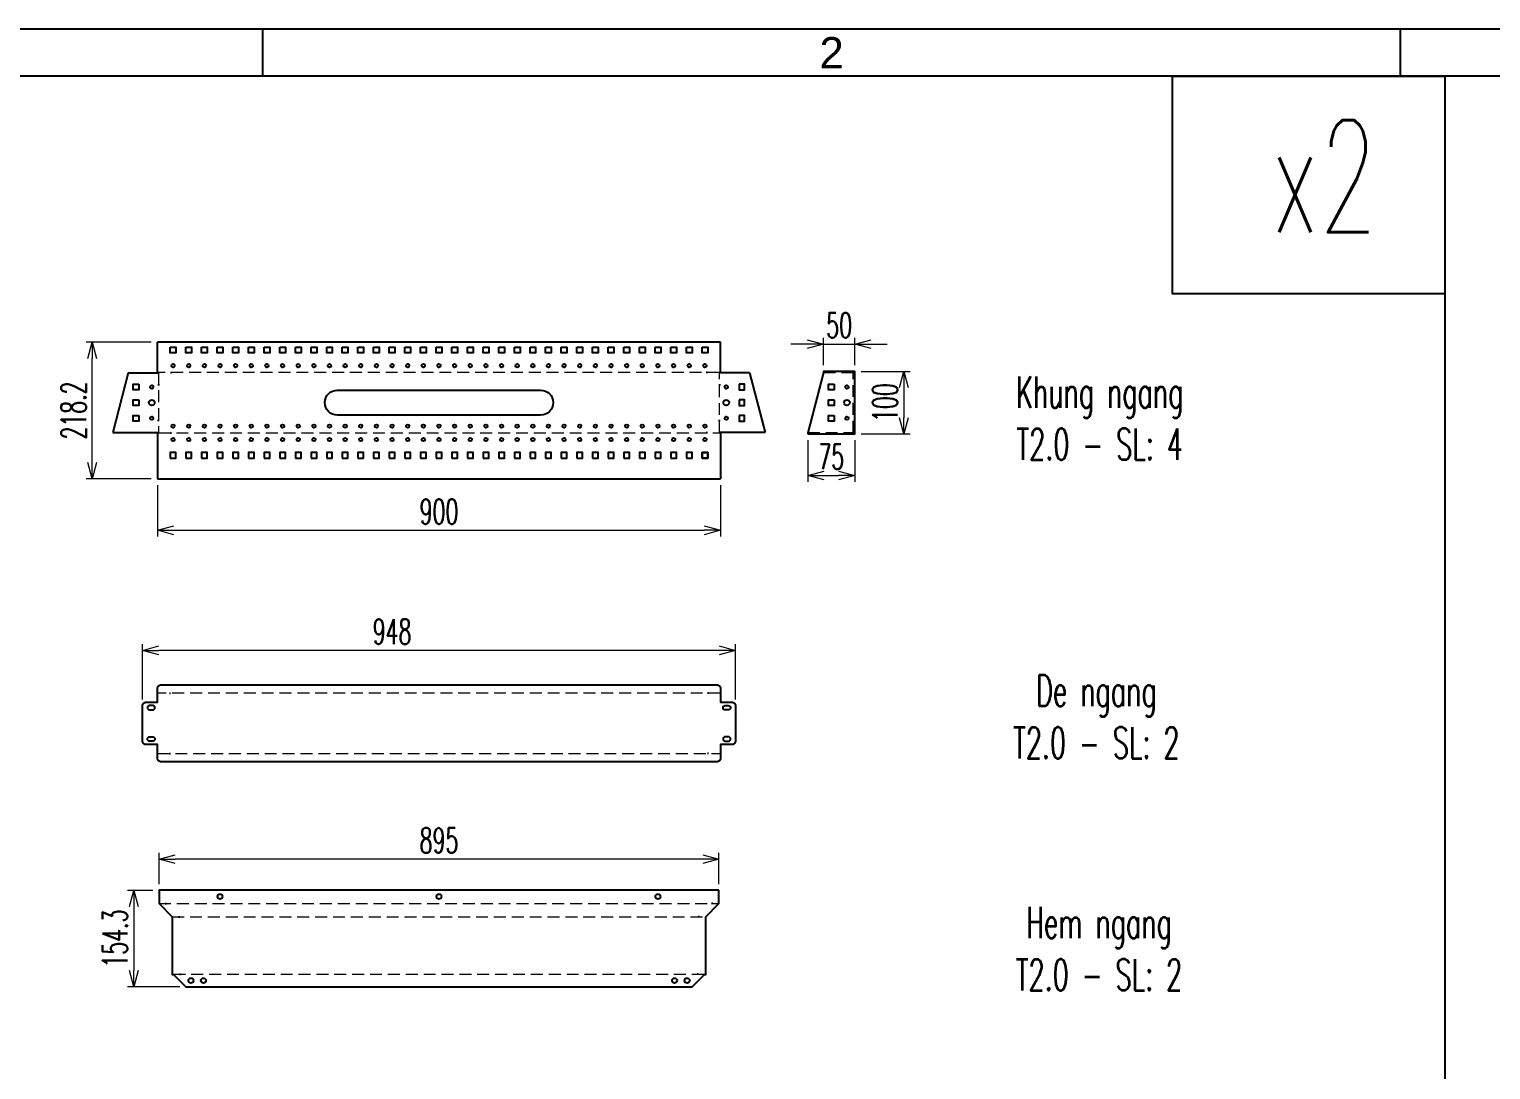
# Model space of a CAD drawing. Header units: millimetres. Extents: x 173893 to 258446, y -176540 to -123824.
# Drawn here: x 217241 to 219578, y -139996 to -138333 of the extents above; entities that cross this region are included whole.
import ezdxf
from ezdxf.enums import TextEntityAlignment as Align

# ---------------------------------------------------------------- set-up
doc = ezdxf.new("R2010")
doc.units = ezdxf.units.MM
doc.header["$LTSCALE"] = 3
doc.linetypes.add('HIDDEN', pattern=[9.525, 6.35, -3.175])
doc.layers.add('@.0.DM. NÉT CHÍNH', color=7, linetype='Continuous', lineweight=25)
doc.layers.add('@.DM. NÉT ĐỨT', color=8, linetype='HIDDEN', lineweight=9)
for name, color, linetype in [('@.DM. DẤU', 1, 'Continuous'), ('@.DM. NÉT CHÍNH', 7, 'Continuous'), ('@.DM. NÉT ĐỤC', 2, 'Continuous'), ('@.TEXT', 7, 'Continuous'), ('@.VISIBLE', 7, 'Continuous'), ('dim', 7, 'Continuous')]:
    doc.layers.add(name, color=color, linetype=linetype)
doc.layers.add('@.DM. KÍCH THƯỚC', color=8, linetype='Continuous', transparency=0.2)
doc.styles.add('Ann_w01', font='romans.shx', dxfattribs={"width": 0.6, "bigfont": 'chineset.shx'})
doc.styles.add('Arial', font='arial.ttf')
doc.dimstyles.new('Dim 01_SC20', dxfattribs={"dimscale": 20, "dimtxt": 2, "dimasz": 1.3, "dimexe": 0.5, "dimexo": 0.5, "dimgap": 0.5, "dimtad": 1, "dimdec": 1, "dimzin": 12, "dimdsep": 46, "dimtxsty": 'Ann_w01', "dimblk": 'OPEN30', "dimcen": 1.5, "dimclrd": 6, "dimclre": 6, "dimclrt": 3, "dimadec": 1, "dimazin": 3, "dimtm": 1e-09, "dimtfac": 1, "dimtdec": 1, "dimtix": 1, "dimtmove": 0, "dimatfit": 3, "dimldrblk": 'OPEN30', "dimfxl": 1, "dimtolj": 1, "dimlwd": 0, "dimlwe": 0, "dimarcsym": 0})

# ---------------------------------------------------------------- blocks, each defined once
blk = doc.blocks.new('_Open30')
at = {"color": 0, "linetype": 'ByBlock', "lineweight": -2}
for p, q in [((-1, 0.268), (0, 0)), ((0, 0), (-1, -0.268)), ((0, 0), (-1, 0))]:
    blk.add_line(p, q, dxfattribs=at)
blk = doc.blocks.new('*D380')
at = {"layer": '@.DM. KÍCH THƯỚC', "color": 6, "lineweight": 0, "transparency": 16777216}
for p, q in [((218486, -138989.8), (218486, -139056.3)), ((218561, -138989.8), (218561, -139056.3)), ((218512, -139046.3), (218535, -139046.3))]:
    blk.add_line(p, q, dxfattribs=at)
at = {"layer": 'Defpoints', "color": 0, "transparency": 16777216}
for p in [(218486, -138979.8), (218561, -138979.8), (218561, -139046.3)]:
    blk.add_point(p, dxfattribs=at)
at = {"layer": '@.DM. KÍCH THƯỚC', "color": 6, "lineweight": 0, "transparency": 16777216, "xscale": 26, "yscale": 26, "zscale": 26, "rotation": 180}
blk.add_blockref('_Open30', (218486, -139046.3), dxfattribs=at)
at = {"layer": '@.DM. KÍCH THƯỚC', "color": 6, "lineweight": 0, "transparency": 16777216, "xscale": 26, "yscale": 26, "zscale": 26}
blk.add_blockref('_Open30', (218561, -139046.3), dxfattribs=at)
at = {"layer": '@.DM. KÍCH THƯỚC', "color": 3, "transparency": 16777216, "insert": (218523.5, -139016.3), "char_height": 40, "attachment_point": 5, "style": 'Ann_w01'}
blk.add_mtext('\\A1;75', dxfattribs=at)
blk = doc.blocks.new('*D381')
at = {"layer": '@.DM. KÍCH THƯỚC', "color": 6, "lineweight": 0, "transparency": 16777216}
for p, q in [((218485, -138836.2), (218459, -138836.2)), ((218511, -138869.8), (218511, -138826.2)), ((218511, -138836.2), (218561, -138836.2)), ((218561, -138869.8), (218561, -138826.2)), ((218587, -138836.2), (218613, -138836.2))]:
    blk.add_line(p, q, dxfattribs=at)
at = {"layer": 'Defpoints', "color": 0, "transparency": 16777216}
for p in [(218561, -138836.2), (218511, -138879.8), (218561, -138879.8)]:
    blk.add_point(p, dxfattribs=at)
at = {"layer": '@.DM. KÍCH THƯỚC', "color": 6, "lineweight": 0, "transparency": 16777216, "xscale": 26, "yscale": 26, "zscale": 26}
blk.add_blockref('_Open30', (218511, -138836.2), dxfattribs=at)
at = {"layer": '@.DM. KÍCH THƯỚC', "color": 6, "lineweight": 0, "transparency": 16777216, "xscale": 26, "yscale": 26, "zscale": 26, "rotation": 180}
blk.add_blockref('_Open30', (218561, -138836.2), dxfattribs=at)
at = {"layer": '@.DM. KÍCH THƯỚC', "color": 3, "transparency": 16777216, "insert": (218536, -138806.2), "char_height": 40, "attachment_point": 5, "style": 'Ann_w01'}
blk.add_mtext('\\A1;50', dxfattribs=at)
blk = doc.blocks.new('*D382')
at = {"layer": '@.DM. KÍCH THƯỚC', "color": 6, "lineweight": 0, "transparency": 16777216}
for p, q in [((218571, -138879.8), (218649.4, -138879.8)), ((218639.4, -138905.8), (218639.4, -138953.8)), ((218571, -138979.8), (218649.4, -138979.8))]:
    blk.add_line(p, q, dxfattribs=at)
at = {"layer": 'Defpoints', "color": 0, "transparency": 16777216}
for p in [(218561, -138879.8), (218561, -138979.8), (218639.4, -138979.8)]:
    blk.add_point(p, dxfattribs=at)
at = {"layer": '@.DM. KÍCH THƯỚC', "color": 6, "lineweight": 0, "transparency": 16777216, "xscale": 26, "yscale": 26, "zscale": 26}
for p, rotation in [((218639.4, -138879.8), 90), ((218639.4, -138979.8), 270)]:
    blk.add_blockref('_Open30', p, dxfattribs=dict(at, rotation=rotation))
at = {"layer": '@.DM. KÍCH THƯỚC', "color": 3, "transparency": 16777216, "insert": (218609.4, -138929.8), "char_height": 40, "attachment_point": 5, "rotation": 90, "style": 'Ann_w01'}
blk.add_mtext('\\A1;100', dxfattribs=at)
blk = doc.blocks.new('*D383')
at = {"layer": '@.DM. KÍCH THƯỚC', "color": 6, "lineweight": 0, "transparency": 16777216}
for p, q in [((217436.4, -138833.2), (217332.2, -138833.2)), ((217342.2, -139025.4), (217342.2, -138859.2)), ((217436.4, -139051.4), (217332.2, -139051.4))]:
    blk.add_line(p, q, dxfattribs=at)
at = {"layer": 'Defpoints', "color": 0, "transparency": 16777216}
for p in [(217342.2, -138833.2), (217446.4, -138833.2), (217446.4, -139051.4)]:
    blk.add_point(p, dxfattribs=at)
at = {"layer": '@.DM. KÍCH THƯỚC', "color": 6, "lineweight": 0, "transparency": 16777216, "xscale": 26, "yscale": 26, "zscale": 26}
for p, rotation in [((217342.2, -138833.2), 90), ((217342.2, -139051.4), 270)]:
    blk.add_blockref('_Open30', p, dxfattribs=dict(at, rotation=rotation))
at = {"layer": '@.DM. KÍCH THƯỚC', "color": 3, "transparency": 16777216, "insert": (217312.2, -138942.3), "char_height": 40, "attachment_point": 5, "rotation": 90, "style": 'Ann_w01'}
blk.add_mtext('\\A1;218.2', dxfattribs=at)
blk = doc.blocks.new('*D384')
at = {"layer": '@.DM. KÍCH THƯỚC', "color": 6, "lineweight": 0, "transparency": 16777216}
for p, q in [((217448.9, -139699.1), (217448.9, -139649.4)), ((218343.9, -139699.1), (218343.9, -139649.4)), ((218317.9, -139659.4), (217474.9, -139659.4))]:
    blk.add_line(p, q, dxfattribs=at)
at = {"layer": 'Defpoints', "color": 0, "transparency": 16777216}
for p in [(217448.9, -139659.4), (217448.9, -139709.1), (218343.9, -139709.1)]:
    blk.add_point(p, dxfattribs=at)
at = {"layer": '@.DM. KÍCH THƯỚC', "color": 6, "lineweight": 0, "transparency": 16777216, "xscale": 26, "yscale": 26, "zscale": 26, "rotation": 180}
blk.add_blockref('_Open30', (217448.9, -139659.4), dxfattribs=at)
at = {"layer": '@.DM. KÍCH THƯỚC', "color": 6, "lineweight": 0, "transparency": 16777216, "xscale": 26, "yscale": 26, "zscale": 26}
blk.add_blockref('_Open30', (218343.9, -139659.4), dxfattribs=at)
at = {"layer": '@.DM. KÍCH THƯỚC', "color": 3, "transparency": 16777216, "insert": (217896.4, -139629.4), "char_height": 40, "attachment_point": 5, "style": 'Ann_w01'}
blk.add_mtext('\\A1;895', dxfattribs=at)
blk = doc.blocks.new('*D385')
at = {"layer": '@.DM. KÍCH THƯỚC', "color": 6, "lineweight": 0, "transparency": 16777216}
for p, q in [((217438.9, -139709.1), (217398.5, -139709.1)), ((217408.5, -139735.1), (217408.5, -139837.4)), ((217481.9, -139863.4), (217398.5, -139863.4))]:
    blk.add_line(p, q, dxfattribs=at)
at = {"layer": 'Defpoints', "color": 0, "transparency": 16777216}
for p in [(217448.9, -139709.1), (217408.5, -139863.4), (217491.9, -139863.4)]:
    blk.add_point(p, dxfattribs=at)
at = {"layer": '@.DM. KÍCH THƯỚC', "color": 6, "lineweight": 0, "transparency": 16777216, "xscale": 26, "yscale": 26, "zscale": 26}
for p, rotation in [((217408.5, -139709.1), 90), ((217408.5, -139863.4), 270)]:
    blk.add_blockref('_Open30', p, dxfattribs=dict(at, rotation=rotation))
at = {"layer": '@.DM. KÍCH THƯỚC', "color": 3, "transparency": 16777216, "insert": (217378.5, -139786.2), "char_height": 40, "attachment_point": 5, "rotation": 90, "style": 'Ann_w01'}
blk.add_mtext('\\A1;154.3', dxfattribs=at)
blk = doc.blocks.new('*D462')
at = {"layer": '@.DM. KÍCH THƯỚC', "color": 6, "lineweight": 0, "transparency": 16777216}
for p, q in [((217422.4, -139404.3), (217422.4, -139315.6)), ((218344.4, -139325.6), (217448.4, -139325.6)), ((218370.4, -139404.3), (218370.4, -139315.6))]:
    blk.add_line(p, q, dxfattribs=at)
at = {"layer": 'Defpoints', "color": 0, "transparency": 16777216}
for p in [(217422.4, -139325.6), (217422.4, -139414.3), (218370.4, -139414.3)]:
    blk.add_point(p, dxfattribs=at)
at = {"layer": '@.DM. KÍCH THƯỚC', "color": 6, "lineweight": 0, "transparency": 16777216, "xscale": 26, "yscale": 26, "zscale": 26, "rotation": 180}
blk.add_blockref('_Open30', (217422.4, -139325.6), dxfattribs=at)
at = {"layer": '@.DM. KÍCH THƯỚC', "color": 6, "lineweight": 0, "transparency": 16777216, "xscale": 26, "yscale": 26, "zscale": 26}
blk.add_blockref('_Open30', (218370.4, -139325.6), dxfattribs=at)
at = {"layer": '@.DM. KÍCH THƯỚC', "color": 3, "transparency": 16777216, "insert": (217790.5, -139275.6), "char_height": 40, "attachment_point": 1, "style": 'Ann_w01'}
blk.add_mtext('\\A1;948', dxfattribs=at)
blk = doc.blocks.new('*D463')
at = {"layer": 'Defpoints', "color": 0, "transparency": 16777216}
for p in [(217446.4, -139051.4), (218346.4, -139051.4), (218346.4, -139133.8)]:
    blk.add_point(p, dxfattribs=at)
at = {"layer": 'dim', "color": 6, "lineweight": 0, "transparency": 16777216}
for p, q in [((217446.4, -139061.4), (217446.4, -139143.8)), ((218346.4, -139061.4), (218346.4, -139143.8)), ((217472.4, -139133.8), (218320.4, -139133.8))]:
    blk.add_line(p, q, dxfattribs=at)
at = {"layer": 'dim', "color": 6, "lineweight": 0, "transparency": 16777216, "xscale": 26, "yscale": 26, "zscale": 26, "rotation": 180}
blk.add_blockref('_Open30', (217446.4, -139133.8), dxfattribs=at)
at = {"layer": 'dim', "color": 6, "lineweight": 0, "transparency": 16777216, "xscale": 26, "yscale": 26, "zscale": 26}
blk.add_blockref('_Open30', (218346.4, -139133.8), dxfattribs=at)
at = {"layer": 'dim', "color": 3, "transparency": 16777216, "insert": (217896.4, -139103.8), "char_height": 40, "attachment_point": 5, "style": 'Ann_w01'}
blk.add_mtext('\\A1;900', dxfattribs=at)
blk = doc.blocks.new('KHUNG BAN VE (Made by Tung)')
at = {"layer": '@.VISIBLE', "color": 8}
for p, q in [((75.75, 207), (75.75, 210)), ((148.5, 207), (148.5, 210))]:
    blk.add_line(p, q, dxfattribs=at)
for points in [[(0, 0), (297, 0), (297, 210), (0, 210)], [(3, 3), (294, 3), (294, 207), (3, 207)]]:
    blk.add_lwpolyline(points, close=True, dxfattribs=at)
at = {"layer": '@.TEXT', "color": 1, "style": 'Arial'}
blk.add_text('2', height=2, dxfattribs=at).set_placement((112.125, 208.5), align=Align.MIDDLE_CENTER)
for tag, height, p in [('DESIGNER_NAME', 2, (38, 15.5)), ('PROJECT_CODE', 2, (258.5, 15.5)), ('SCALE', 2, (289, 15.5)), ('APPROVED_NAME', 2, (38, 10.5)), ('CUSTOMER_NAME', 2, (258.5, 10.5)), ('PAGE', 2, (289, 10.5)), ('DRAWING_NAME', 4, (173, 8)), ('TOTAL', 2, (289, 5.5))]:
    blk.add_attdef(tag, text='', height=height, dxfattribs=at).set_placement(p, align=Align.MIDDLE_CENTER)

msp = doc.modelspace()

# ---------------------------------------------------------------- linework, layer by layer
for p, q in [((217458.88, -139729.88), (217460.88, -139729.88)), ((217479.88, -139751.48), (217481.88, -139751.48)), ((218312.88, -139751.48), (218310.88, -139751.48)), ((218333.88, -139729.88), (218331.88, -139729.88)), ((217481.88, -139843.08), (217483.88, -139843.08)), ((218310.88, -139843.08), (218308.88, -139843.08))]:
    msp.add_line(p, q)
at = {"layer": '@.DM. DẤU'}
for p, q in [((217465.5, -139394.03), (217467, -139394.03)), ((218327.25, -139394.03), (218325.75, -139394.03)), ((217465.5, -139490.55), (217467, -139490.55)), ((218327.25, -139490.55), (218325.75, -139490.55))]:
    msp.add_line(p, q, dxfattribs=at)
at = {"layer": '@.DM. NÉT CHÍNH', "linetype": 'Continuous'}
msp.add_line((219504.18, -138408.06), (219504.18, -141580.39), dxfattribs=at)
at = {"layer": '@.DM. NÉT CHÍNH'}
for p, q in [((218346.38, -138833.18), (217446.38, -138833.18)), ((217399.78, -138881.98), (217374.78, -138977.58)), ((217446.38, -138881.98), (217448.08, -138881.98)), ((218346.38, -138881.98), (218344.68, -138881.98)), ((218392.98, -138881.98), (218417.98, -138977.58)), ((217446.38, -138977.58), (217448.08, -138977.58)), ((218346.38, -138977.58), (218344.68, -138977.58)), ((217446.38, -139051.38), (218346.38, -139051.38))]:
    msp.add_line(p, q, dxfattribs=at)
at = {"layer": '@.DM. NÉT CHÍNH', "color": 1}
for p, q in [((217467.07, -138881.48), (217469.07, -138881.48)), ((218325.68, -138881.48), (218323.68, -138881.48)), ((217448.08, -138900.31), (217448.08, -138902.31)), ((218344.68, -138900.31), (218344.68, -138902.31)), ((217448.08, -138959.26), (217448.08, -138957.26)), ((218344.68, -138959.26), (218344.68, -138957.26)), ((217467.07, -138978.08), (217469.07, -138978.08)), ((218325.68, -138978.08), (218323.68, -138978.08))]:
    msp.add_line(p, q, dxfattribs=at)
at = {"layer": '@.DM. NÉT CHÍNH'}
for points in [[(217399.78, -138881.98), (217446.38, -138881.98), (217446.38, -138833.18)], [(218392.98, -138881.98), (218346.38, -138881.98), (218346.38, -138833.18)], [(217374.78, -138977.58), (217446.38, -138977.58), (217446.38, -139051.38)], [(218417.98, -138977.58), (218346.38, -138977.58), (218346.38, -139051.38)]]:
    msp.add_lwpolyline(points, dxfattribs=at)
at = {"layer": '@.DM. NÉT CHÍNH', "color": 2}
for points in [[(217466.88, -138841.18), (217475.88, -138841.18), (217475.88, -138850.18), (217466.88, -138850.18)], [(217491.88, -138841.18), (217500.88, -138841.18), (217500.88, -138850.18), (217491.88, -138850.18)], [(217516.88, -138841.18), (217525.88, -138841.18), (217525.88, -138850.18), (217516.88, -138850.18)], [(217541.88, -138841.18), (217550.88, -138841.18), (217550.88, -138850.18), (217541.88, -138850.18)], [(217566.88, -138841.18), (217575.88, -138841.18), (217575.88, -138850.18), (217566.88, -138850.18)], [(217591.88, -138841.18), (217600.88, -138841.18), (217600.88, -138850.18), (217591.88, -138850.18)], [(217616.88, -138841.18), (217625.88, -138841.18), (217625.88, -138850.18), (217616.88, -138850.18)], [(217641.88, -138841.18), (217650.88, -138841.18), (217650.88, -138850.18), (217641.88, -138850.18)], [(217666.88, -138841.18), (217675.88, -138841.18), (217675.88, -138850.18), (217666.88, -138850.18)], [(217691.88, -138841.18), (217700.88, -138841.18), (217700.88, -138850.18), (217691.88, -138850.18)], [(217716.88, -138841.18), (217725.88, -138841.18), (217725.88, -138850.18), (217716.88, -138850.18)], [(217741.88, -138841.18), (217750.88, -138841.18), (217750.88, -138850.18), (217741.88, -138850.18)], [(217766.88, -138841.18), (217775.88, -138841.18), (217775.88, -138850.18), (217766.88, -138850.18)], [(217791.88, -138841.18), (217800.88, -138841.18), (217800.88, -138850.18), (217791.88, -138850.18)], [(217816.88, -138841.18), (217825.88, -138841.18), (217825.88, -138850.18), (217816.88, -138850.18)], [(217841.88, -138841.18), (217850.88, -138841.18), (217850.88, -138850.18), (217841.88, -138850.18)], [(217866.88, -138841.18), (217875.88, -138841.18), (217875.88, -138850.18), (217866.88, -138850.18)], [(217891.88, -138841.18), (217900.88, -138841.18), (217900.88, -138850.18), (217891.88, -138850.18)], [(217916.88, -138841.18), (217925.88, -138841.18), (217925.88, -138850.18), (217916.88, -138850.18)], [(217941.88, -138841.18), (217950.88, -138841.18), (217950.88, -138850.18), (217941.88, -138850.18)], [(217966.88, -138841.18), (217975.88, -138841.18), (217975.88, -138850.18), (217966.88, -138850.18)], [(217991.88, -138841.18), (218000.88, -138841.18), (218000.88, -138850.18), (217991.88, -138850.18)], [(218016.88, -138841.18), (218025.88, -138841.18), (218025.88, -138850.18), (218016.88, -138850.18)], [(218041.88, -138841.18), (218050.88, -138841.18), (218050.88, -138850.18), (218041.88, -138850.18)], [(218066.88, -138841.18), (218075.88, -138841.18), (218075.88, -138850.18), (218066.88, -138850.18)], [(218091.88, -138841.18), (218100.88, -138841.18), (218100.88, -138850.18), (218091.88, -138850.18)], [(218116.88, -138841.18), (218125.88, -138841.18), (218125.88, -138850.18), (218116.88, -138850.18)], [(218141.88, -138841.18), (218150.88, -138841.18), (218150.88, -138850.18), (218141.88, -138850.18)], [(218166.88, -138841.18), (218175.88, -138841.18), (218175.88, -138850.18), (218166.88, -138850.18)], [(218191.88, -138841.18), (218200.88, -138841.18), (218200.88, -138850.18), (218191.88, -138850.18)], [(218216.88, -138841.18), (218225.88, -138841.18), (218225.88, -138850.18), (218216.88, -138850.18)], [(218241.88, -138841.18), (218250.88, -138841.18), (218250.88, -138850.18), (218241.88, -138850.18)], [(218266.88, -138841.18), (218275.88, -138841.18), (218275.88, -138850.18), (218266.88, -138850.18)], [(218291.88, -138841.18), (218300.88, -138841.18), (218300.88, -138850.18), (218291.88, -138850.18)], [(218316.88, -138841.18), (218325.88, -138841.18), (218325.88, -138850.18), (218316.88, -138850.18)], [(217466.88, -139018.38), (217475.88, -139018.38), (217475.88, -139009.38), (217466.88, -139009.38)], [(217491.88, -139018.38), (217500.88, -139018.38), (217500.88, -139009.38), (217491.88, -139009.38)], [(217516.88, -139018.38), (217525.88, -139018.38), (217525.88, -139009.38), (217516.88, -139009.38)], [(217541.88, -139018.38), (217550.88, -139018.38), (217550.88, -139009.38), (217541.88, -139009.38)], [(217566.88, -139018.38), (217575.88, -139018.38), (217575.88, -139009.38), (217566.88, -139009.38)], [(217591.88, -139018.38), (217600.88, -139018.38), (217600.88, -139009.38), (217591.88, -139009.38)], [(217616.88, -139018.38), (217625.88, -139018.38), (217625.88, -139009.38), (217616.88, -139009.38)], [(217641.88, -139018.38), (217650.88, -139018.38), (217650.88, -139009.38), (217641.88, -139009.38)], [(217666.88, -139018.38), (217675.88, -139018.38), (217675.88, -139009.38), (217666.88, -139009.38)], [(217691.88, -139018.38), (217700.88, -139018.38), (217700.88, -139009.38), (217691.88, -139009.38)], [(217716.88, -139018.38), (217725.88, -139018.38), (217725.88, -139009.38), (217716.88, -139009.38)], [(217741.88, -139018.38), (217750.88, -139018.38), (217750.88, -139009.38), (217741.88, -139009.38)], [(217766.88, -139018.38), (217775.88, -139018.38), (217775.88, -139009.38), (217766.88, -139009.38)], [(217791.88, -139018.38), (217800.88, -139018.38), (217800.88, -139009.38), (217791.88, -139009.38)], [(217816.88, -139018.38), (217825.88, -139018.38), (217825.88, -139009.38), (217816.88, -139009.38)], [(217841.88, -139018.38), (217850.88, -139018.38), (217850.88, -139009.38), (217841.88, -139009.38)], [(217866.88, -139018.38), (217875.88, -139018.38), (217875.88, -139009.38), (217866.88, -139009.38)], [(217891.88, -139018.38), (217900.88, -139018.38), (217900.88, -139009.38), (217891.88, -139009.38)], [(217916.88, -139018.38), (217925.88, -139018.38), (217925.88, -139009.38), (217916.88, -139009.38)], [(217941.88, -139018.38), (217950.88, -139018.38), (217950.88, -139009.38), (217941.88, -139009.38)], [(217966.88, -139018.38), (217975.88, -139018.38), (217975.88, -139009.38), (217966.88, -139009.38)], [(217991.88, -139018.38), (218000.88, -139018.38), (218000.88, -139009.38), (217991.88, -139009.38)], [(218016.88, -139018.38), (218025.88, -139018.38), (218025.88, -139009.38), (218016.88, -139009.38)], [(218041.88, -139018.38), (218050.88, -139018.38), (218050.88, -139009.38), (218041.88, -139009.38)], [(218066.88, -139018.38), (218075.88, -139018.38), (218075.88, -139009.38), (218066.88, -139009.38)], [(218091.88, -139018.38), (218100.88, -139018.38), (218100.88, -139009.38), (218091.88, -139009.38)], [(218116.88, -139018.38), (218125.88, -139018.38), (218125.88, -139009.38), (218116.88, -139009.38)], [(218141.88, -139018.38), (218150.88, -139018.38), (218150.88, -139009.38), (218141.88, -139009.38)], [(218166.88, -139018.38), (218175.88, -139018.38), (218175.88, -139009.38), (218166.88, -139009.38)], [(218191.88, -139018.38), (218200.88, -139018.38), (218200.88, -139009.38), (218191.88, -139009.38)], [(218216.88, -139018.38), (218225.88, -139018.38), (218225.88, -139009.38), (218216.88, -139009.38)], [(218241.88, -139018.38), (218250.88, -139018.38), (218250.88, -139009.38), (218241.88, -139009.38)], [(218266.88, -139018.38), (218275.88, -139018.38), (218275.88, -139009.38), (218266.88, -139009.38)], [(218291.88, -139018.38), (218300.88, -139018.38), (218300.88, -139009.38), (218291.88, -139009.38)], [(218325.88, -139018.38), (218316.88, -139018.38), (218316.88, -139009.38), (218325.88, -139009.38)], [(218316.88, -139018.38), (218325.88, -139018.38), (218325.88, -139009.38), (218316.88, -139009.38)]]:
    msp.add_lwpolyline(points, close=True, dxfattribs=at)
at = {"layer": '@.DM. NÉT CHÍNH'}
for points in [[(218486.01, -138979.78), (218561.01, -138979.78), (218561.01, -138879.78), (218511.01, -138879.78), (218511.01, -138881.78), (218486.01, -138977.78)], [(218343.88, -139709.08), (217448.88, -139709.08), (217448.88, -139730.18), (217469.88, -139751.18), (217469.88, -139843.38), (217471.88, -139843.38), (217491.88, -139863.38), (218300.88, -139863.38), (218320.88, -139843.38), (218322.88, -139843.38), (218322.88, -139751.18), (218343.88, -139730.18)]]:
    msp.add_lwpolyline(points, close=True, dxfattribs=at)
at = {"layer": '@.DM. NÉT CHÍNH', "linetype": 'HIDDEN'}
msp.add_lwpolyline([(218486.01, -138977.78), (218559.01, -138977.78), (218559.01, -138881.78), (218511.01, -138881.78)], dxfattribs=at)
at = {"layer": '@.DM. NÉT CHÍNH'}
for points in [[(218346.38, -139497.82, -0.4142136), (218340.38, -139503.82), (217452.38, -139503.82, -0.4142136), (217446.38, -139497.82), (217446.38, -139476.29), (217428.38, -139476.29, -0.4142136), (217422.38, -139470.29), (217422.38, -139414.29, -0.4142136), (217428.38, -139408.29), (217446.38, -139408.29), (217446.38, -139386.77)], [(217446.38, -139386.77, -0.4142136), (217452.38, -139380.77), (218340.38, -139380.77, -0.4142136), (218346.38, -139386.77), (218346.38, -139408.29), (218364.38, -139408.29, -0.4142136), (218370.38, -139414.29), (218370.38, -139470.29, -0.4142136), (218364.38, -139476.29), (218346.38, -139476.29), (218346.38, -139497.82)]]:
    msp.add_lwpolyline(points, format="xyb", dxfattribs=at)
at = {"layer": '@.DM. NÉT CHÍNH', "color": 2}
for centre, radius in [((217471.38, -138870.68), 2.7), ((217496.38, -138870.68), 2.7), ((217521.38, -138870.68), 2.7), ((217546.38, -138870.68), 2.7), ((217571.38, -138870.68), 2.7), ((217596.38, -138870.68), 2.7), ((217621.38, -138870.68), 2.7), ((217646.38, -138870.68), 2.7), ((217671.38, -138870.68), 2.7), ((217696.38, -138870.68), 2.7), ((217721.38, -138870.68), 2.7), ((217746.38, -138870.68), 2.7), ((217771.38, -138870.68), 2.7), ((217796.38, -138870.68), 2.7), ((217821.38, -138870.68), 2.7), ((217846.38, -138870.68), 2.7), ((217871.38, -138870.68), 2.7), ((217896.38, -138870.68), 2.7), ((217921.38, -138870.68), 2.7), ((217946.38, -138870.68), 2.7), ((217971.38, -138870.68), 2.7), ((217996.38, -138870.68), 2.7), ((218021.38, -138870.68), 2.7), ((218046.38, -138870.68), 2.7), ((218071.38, -138870.68), 2.7), ((218096.38, -138870.68), 2.7), ((218121.38, -138870.68), 2.7), ((218146.38, -138870.68), 2.7), ((218171.38, -138870.68), 2.7), ((218196.38, -138870.68), 2.7), ((218221.38, -138870.68), 2.7), ((218246.38, -138870.68), 2.7), ((218271.38, -138870.68), 2.7), ((218296.38, -138870.68), 2.7), ((218321.38, -138870.68), 2.7), ((217471.38, -138967.28), 2.7), ((217496.38, -138967.28), 2.7), ((217521.38, -138967.28), 2.7), ((217546.38, -138967.28), 2.7), ((217571.38, -138967.28), 2.7), ((217596.38, -138967.28), 2.7), ((217621.38, -138967.28), 2.7), ((217646.38, -138967.28), 2.7), ((217671.38, -138967.28), 2.7), ((217696.38, -138967.28), 2.7), ((217721.38, -138967.28), 2.7), ((217746.38, -138967.28), 2.7), ((217771.38, -138967.28), 2.7), ((217796.38, -138967.28), 2.7), ((217821.38, -138967.28), 2.7), ((217846.38, -138967.28), 2.7), ((217871.38, -138967.28), 2.7), ((217896.38, -138967.28), 2.7), ((217921.38, -138967.28), 2.7), ((217946.38, -138967.28), 2.7), ((217971.38, -138967.28), 2.7), ((217996.38, -138967.28), 2.7), ((218021.38, -138967.28), 2.7), ((218046.38, -138967.28), 2.7), ((218071.38, -138967.28), 2.7), ((218096.38, -138967.28), 2.7), ((218121.38, -138967.28), 2.7), ((218146.38, -138967.28), 2.7), ((218171.38, -138967.28), 2.7), ((218196.38, -138967.28), 2.7), ((218221.38, -138967.28), 2.7), ((218246.38, -138967.28), 2.7), ((218271.38, -138967.28), 2.7), ((218296.38, -138967.28), 2.7), ((218321.38, -138967.28), 2.7), ((217471.38, -138988.88), 2.7), ((217496.38, -138988.88), 2.7), ((217521.38, -138988.88), 2.7), ((217546.38, -138988.88), 2.7), ((217571.38, -138988.88), 2.7), ((217596.38, -138988.88), 2.7), ((217621.38, -138988.88), 2.7), ((217646.38, -138988.88), 2.7), ((217671.38, -138988.88), 2.7), ((217696.38, -138988.88), 2.7), ((217721.38, -138988.88), 2.7), ((217746.38, -138988.88), 2.7), ((217771.38, -138988.88), 2.7), ((217796.38, -138988.88), 2.7), ((217821.38, -138988.88), 2.7), ((217846.38, -138988.88), 2.7), ((217871.38, -138988.88), 2.7), ((217896.38, -138988.88), 2.7), ((217921.38, -138988.88), 2.7), ((217946.38, -138988.88), 2.7), ((217971.38, -138988.88), 2.7), ((217996.38, -138988.88), 2.7), ((218021.38, -138988.88), 2.7), ((218046.38, -138988.88), 2.7), ((218071.38, -138988.88), 2.7), ((218096.38, -138988.88), 2.7), ((218121.38, -138988.88), 2.7), ((218146.38, -138988.88), 2.7), ((218171.38, -138988.88), 2.7), ((218196.38, -138988.88), 2.7), ((218221.38, -138988.88), 2.7), ((218246.38, -138988.88), 2.7), ((218271.38, -138988.88), 2.7), ((218296.38, -138988.88), 2.7), ((218321.38, -138988.88), 2.7), ((217546.38, -139719.08), 4), ((217896.38, -139719.08), 4), ((218246.38, -139719.08), 4), ((217499.88, -139853.38), 4), ((217519.88, -139853.38), 4), ((218272.88, -139853.38), 4), ((218292.88, -139853.38), 4)]:
    msp.add_circle(centre, radius, dxfattribs=at)
at = {"layer": '@.DM. NÉT ĐỤC'}
for points in [[(217416.78, -138900.28), (217416.78, -138909.28), (217407.78, -138909.28), (217407.78, -138900.28)], [(218375.98, -138900.28), (218375.98, -138909.28), (218384.98, -138909.28), (218384.98, -138900.28)], [(218528.01, -138900.28), (218528.01, -138909.28), (218519.01, -138909.28), (218519.01, -138900.28)], [(217416.78, -138925.28), (217416.78, -138934.28), (217407.78, -138934.28), (217407.78, -138925.28)], [(218375.98, -138925.28), (218375.98, -138934.28), (218384.98, -138934.28), (218384.98, -138925.28)], [(218528.01, -138925.28), (218528.01, -138934.28), (218519.01, -138934.28), (218519.01, -138925.28)], [(217416.78, -138950.28), (217416.78, -138959.28), (217407.78, -138959.28), (217407.78, -138950.28)], [(218375.98, -138950.28), (218375.98, -138959.28), (218384.98, -138959.28), (218384.98, -138950.28)], [(218528.01, -138950.28), (218528.01, -138959.28), (218519.01, -138959.28), (218519.01, -138950.28)]]:
    msp.add_lwpolyline(points, close=True, dxfattribs=at)
for points in [[(218058.88, -138949.78), (217733.88, -138949.78, -1), (217733.88, -138909.78), (218058.88, -138909.78, -1)], [(217433.88, -139420.79), (217438.88, -139420.79, 1), (217438.88, -139413.79), (217433.88, -139413.79, 1)], [(218358.88, -139420.79), (218353.88, -139420.79, -1), (218353.88, -139413.79), (218358.88, -139413.79, -1)], [(217433.88, -139463.79), (217438.88, -139463.79, -1), (217438.88, -139470.79), (217433.88, -139470.79, -1)], [(218358.88, -139463.79), (218353.88, -139463.79, 1), (218353.88, -139470.79), (218358.88, -139470.79, 1)]]:
    msp.add_lwpolyline(points, format="xyb", close=True, dxfattribs=at)
for centre, radius in [((217437.28, -138904.78), 2.7), ((218355.48, -138904.78), 2.7), ((218548.51, -138904.78), 2.7), ((217437.28, -138929.78), 4.5), ((218355.48, -138929.78), 4.5), ((218548.51, -138929.78), 4.5), ((217437.28, -138954.78), 2.7), ((218355.48, -138954.78), 2.7), ((218548.51, -138954.78), 2.7)]:
    msp.add_circle(centre, radius, dxfattribs=at)
at = {"layer": '@.DM. NÉT ĐỨT', "linetype": 'HIDDEN'}
for p, q in [((218344.68, -138881.48), (217448.08, -138881.48)), ((217448.08, -138881.48), (217448.08, -138978.08)), ((218344.68, -138978.08), (218344.68, -138881.48)), ((217448.08, -138978.08), (218344.68, -138978.08)), ((217469.88, -139751.48), (218322.88, -139751.48))]:
    msp.add_line(p, q, dxfattribs=at)
at = {"layer": '@.DM. NÉT ĐỨT'}
for p, q in [((218346.38, -139394.03), (217446.38, -139394.03)), ((217446.38, -139490.55), (218346.38, -139490.55))]:
    msp.add_line(p, q, dxfattribs=at)
at = {"layer": '@.DM. NÉT ĐỨT', "linetype": 'HIDDEN'}
for points in [[(217448.88, -139729.88), (218343.88, -139729.88)], [(217471.88, -139843.08), (218320.88, -139843.08)]]:
    msp.add_lwpolyline(points, dxfattribs=at)
at = {"layer": '@.VISIBLE', "color": 0}
msp.add_lwpolyline([(219069.13, -138408.06), (219504.18, -138408.06), (219504.18, -138755.93), (219069.13, -138755.93)], close=True, dxfattribs=at)

# ---------------------------------------------------------------- block references
at = {"layer": '@.VISIBLE', "xscale": 25, "yscale": 25, "zscale": 25}
msp.add_blockref('KHUNG BAN VE (Made by Tung)', (215720.85, -143583.06), dxfattribs=at)

# ---------------------------------------------------------------- texts
at = {"layer": '@.0.DM. NÉT CHÍNH', "color": 1, "style": 'Ann_w01', "width": 0.6}
for s, p in [('Khung ngang', (218952.37, -138912.95)), ('T2.0 - SL: 4', (218952.37, -138996.29)), ('De ngang', (218946.95, -139389.95)), ('T2.0 - SL: 2', (218946.95, -139473.28)), ('Hem ngang', (218951.29, -139760.59)), ('T2.0 - SL: 2', (218951.29, -139843.92))]:
    msp.add_text(s, height=50, dxfattribs=at).set_placement(p, align=Align.MIDDLE_CENTER)
at = {"layer": '@.VISIBLE', "color": 1, "style": 'Ann_w01', "width": 0.6}
msp.add_text('x2', height=179.161, dxfattribs=at).set_placement((219310.75, -138567.8), align=Align.MIDDLE_CENTER)

# ---------------------------------------------------------------- dimensions: what is measured, and where the dimension line sits
at = {"layer": '@.DM. KÍCH THƯỚC'}
for base, p1, p2, picture, middle in [((218561.01, -138836.24), (218511.01, -138879.78), (218561.01, -138879.78), '*D381', (218536.01, -138806.24)), ((218561.01, -139046.26), (218486.01, -138979.78), (218561.01, -138979.78), '*D380', (218523.51, -139016.26)), ((217448.88, -139659.42), (218343.88, -139709.08), (217448.88, -139709.08), '*D384', (217896.38, -139629.42))]:
    dim = msp.add_linear_dim(base=base, p1=p1, p2=p2, dimstyle='Dim 01_SC20', dxfattribs=at)
    dim.commit()
    dim.dimension.update_dxf_attribs({"geometry": picture, "text_midpoint": middle})
for base, p1, p2, picture, middle in [((217342.25, -138833.18), (217446.38, -139051.38), (217446.38, -138833.18), '*D383', (217312.25, -138942.28)), ((218639.4, -138979.78), (218561.01, -138879.78), (218561.01, -138979.78), '*D382', (218609.4, -138929.78)), ((217408.47, -139863.38), (217448.88, -139709.08), (217491.88, -139863.38), '*D385', (217378.47, -139786.23))]:
    dim = msp.add_linear_dim(base=base, p1=p1, p2=p2, angle=90, dimstyle='Dim 01_SC20', dxfattribs=at)
    dim.commit()
    dim.dimension.update_dxf_attribs({"geometry": picture, "text_midpoint": middle})
dim = msp.add_linear_dim(base=(217422.38, -139325.56), p1=(218370.38, -139414.29), p2=(217422.38, -139414.29), angle=180, dimstyle='Dim 01_SC20', dxfattribs=at)
dim.commit()
dim.dimension.update_dxf_attribs({"geometry": '*D462', "text_midpoint": (217821.38, -139325.56), "dimtype": 160})
at = {"layer": 'dim'}
dim = msp.add_linear_dim(base=(218346.38, -139133.85), p1=(217446.38, -139051.38), p2=(218346.38, -139051.38), dimstyle='Dim 01_SC20', dxfattribs=at)
dim.commit()
dim.dimension.update_dxf_attribs({"geometry": '*D463', "text_midpoint": (217896.38, -139103.85)})

doc.saveas('drawing.dxf')
